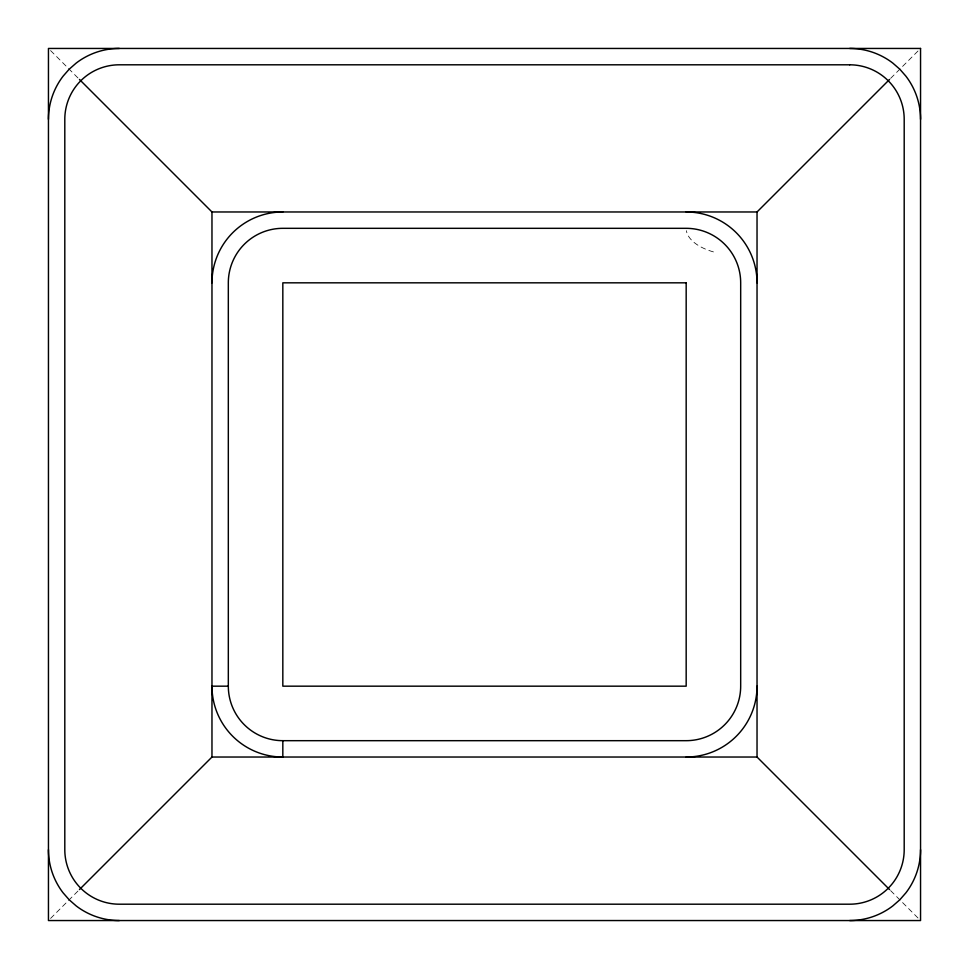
<?xml version="1.0" encoding="UTF-8"?>
<svg xmlns="http://www.w3.org/2000/svg" width="969" height="969" viewBox="0 0 969 969"><rect width="100%" height="100%" fill="white"/><g stroke="black" fill="none" stroke-linecap="round" stroke-linejoin="round"><path stroke-width="0.73" stroke-dasharray="4.84 3.63" d="M50.582 918.418L78.38 890.62M890.62 78.38L918.418 50.582M50.582 50.582L78.38 78.38M890.62 890.62L919.484 919.484M713.426 251.904A54.506 27.241 0 0 1 686.379 230.695"/><path stroke-width="1.45" d="M79.446 889.554L211.969 757.031L211.969 211.969L79.446 79.446M889.554 889.554L757.031 757.031L757.031 211.969L889.554 79.446M211.969 211.969L757.031 211.969M228.321 686.173L211.969 686.173A70.858 70.858 0 0 0 282.827 757.031L282.827 740.679A54.506 54.506 0 0 1 228.321 686.173L228.321 282.827A54.506 54.506 0 0 1 282.827 228.321L686.173 228.321A54.506 54.506 0 0 1 740.679 282.827L740.679 686.173A54.506 54.506 0 0 1 686.173 740.679L282.827 740.679M211.969 757.031L757.031 757.031M920.55 849.692A70.858 70.858 0 0 1 905.906 892.824L899.801 899.801L892.824 905.906A70.858 70.858 0 0 1 849.692 920.55M48.45 849.692A70.858 70.858 0 0 0 63.094 892.824L69.199 899.801L76.176 905.906A70.858 70.858 0 0 0 119.308 920.55M48.45 119.308A70.858 70.858 0 0 1 63.094 76.176L69.199 69.199L76.176 63.094A70.858 70.858 0 0 1 119.308 48.45M686.173 211.969A70.858 70.858 0 0 1 757.031 282.827M757.031 686.173A70.858 70.858 0 0 1 686.173 757.031M211.969 282.827A70.858 70.858 0 0 1 282.827 211.969M849.692 48.45A70.858 70.858 0 0 1 892.824 63.094L899.801 69.199L905.906 76.176A70.858 70.858 0 0 1 920.55 119.308M920.55 48.45L48.45 48.45L48.45 920.55L920.55 920.55L920.55 48.45M849.692 64.802L119.308 64.802A54.506 54.506 0 0 0 64.802 119.308L64.802 849.692A54.506 54.506 0 0 0 119.308 904.198L849.692 904.198A54.506 54.506 0 0 0 904.198 849.692L904.198 119.308A54.506 54.506 0 0 0 849.692 64.802M686.173 282.827L282.827 282.827L282.827 686.173L686.173 686.173L686.173 282.827"/></g></svg>
